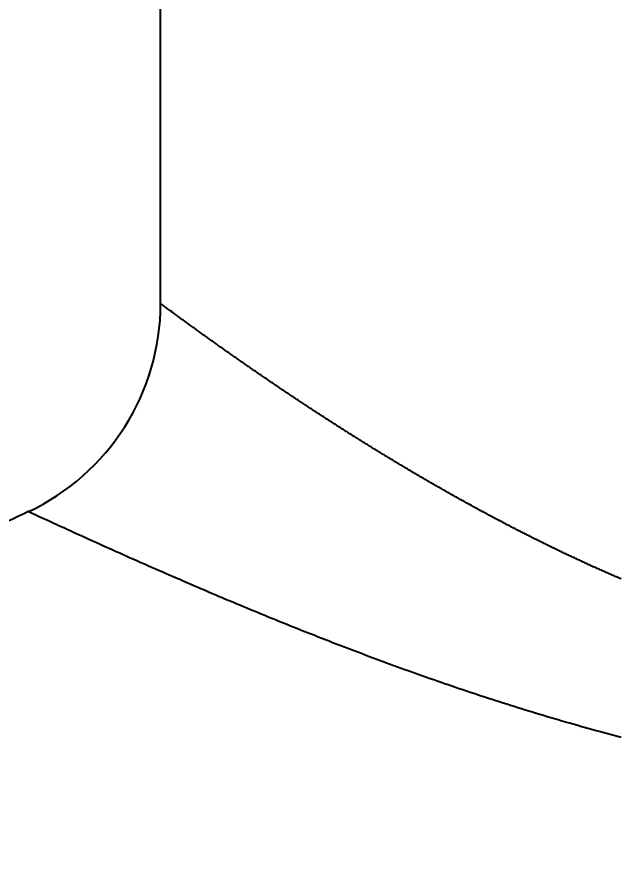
# Model space of a CAD drawing. Header units: millimetres. Extents: x 0 to 3800, y -67 to 2530.
# Drawn here: x 2298.71 to 2312.19, y 1574.88 to 1593.55 of the extents above; entities that cross this region are included whole.
import ezdxf

# ---------------------------------------------------------------- set-up
doc = ezdxf.new("R2010")
doc.units = ezdxf.units.MM
doc.layers.add('내부선 및 부속', color=4, linetype='Continuous')
doc.layers.add('치수선', color=7, linetype='Continuous')
doc.styles.add('____', font='')
doc.styles.get('____').set_extended_font_data('굴림')
doc.dimstyles.new('MSADIM', dxfattribs={"dimtxt": 33, "dimasz": 17, "dimexe": 10, "dimexo": 7.5, "dimgap": 10, "dimtad": 0, "dimtih": 1, "dimtoh": 1, "dimdec": 0, "dimzin": 1, "dimdsep": 46, "dimtxsty": '____', "dimcen": 11.25, "dimadec": 0, "dimazin": 0, "dimtfac": 1, "dimtdec": 0, "dimtix": 1, "dimtmove": 0, "dimatfit": 3, "dimfxl": 1, "dimtolj": 1, "dimtzin": 1, "dimarcsym": 0})

# ---------------------------------------------------------------- blocks, each defined once
blk = doc.blocks.new('*D52')
at = {"layer": '치수선', "color": 0, "linetype": 'Continuous', "lineweight": -2, "transparency": 16777216}
for p, q in [((2932.455, 1675.439), (2932.455, 1337.939)), ((2232.455, 1355.314), (2232.455, 1337.939)), ((2249.455, 1347.939), (2545.324, 1347.939)), ((2915.455, 1347.939), (2619.585, 1347.939))]:
    blk.add_line(p, q, dxfattribs=at)
at = {"layer": '치수선', "color": 0, "linetype": 'Continuous', "transparency": 16777216}
for points in [[(2249.455, 1350.773), (2249.455, 1345.106), (2232.455, 1347.939)], [(2915.455, 1350.773), (2915.455, 1345.106), (2932.455, 1347.939)]]:
    blk.add_solid(points, dxfattribs=at)
at = {"layer": '치수선', "color": 0, "linetype": 'Continuous', "transparency": 16777216, "insert": (2582.455, 1347.939), "char_height": 25, "attachment_point": 5, "style": '____'}
blk.add_mtext('\\A1;700', dxfattribs=at)

msp = doc.modelspace()

# ---------------------------------------------------------------- linework, layer by layer
at = {"layer": '내부선 및 부속', "linetype": 'Continuous'}
for p, q in [((2301.924, 1587.128), (2301.924, 1598.099)), ((2298.979, 1582.485), (2298.967, 1582.491))]:
    msp.add_line(p, q, dxfattribs=at)
at = {"layer": '내부선 및 부속', "linetype": 'Continuous', "flags": 128}
for points in [[(2312.209, 1580.988), (2312.186, 1580.998), (2312.164, 1581.007), (2312.142, 1581.017), (2312.119, 1581.027), (2312.097, 1581.036), (2312.075, 1581.046), (2312.052, 1581.056), (2312.03, 1581.065), (2312.008, 1581.075), (2311.986, 1581.085), (2311.963, 1581.095), (2311.941, 1581.104), (2311.919, 1581.114), (2311.897, 1581.124), (2311.874, 1581.134), (2311.852, 1581.143), (2311.83, 1581.153), (2311.808, 1581.163), (2311.785, 1581.173), (2311.763, 1581.183), (2311.741, 1581.193), (2311.719, 1581.203), (2311.697, 1581.213), (2311.674, 1581.223), (2311.652, 1581.233), (2311.63, 1581.242), (2311.608, 1581.252), (2311.586, 1581.262), (2311.564, 1581.273), (2311.541, 1581.283), (2311.519, 1581.293), (2311.497, 1581.303), (2311.475, 1581.313), (2311.453, 1581.323), (2311.431, 1581.333), (2311.409, 1581.343), (2311.387, 1581.353), (2311.364, 1581.363), (2311.342, 1581.374), (2311.32, 1581.384), (2311.298, 1581.394), (2311.276, 1581.404), (2311.254, 1581.414), (2311.232, 1581.425), (2311.21, 1581.435), (2311.188, 1581.445), (2311.166, 1581.456), (2311.144, 1581.466), (2311.122, 1581.476), (2311.1, 1581.487), (2311.078, 1581.497), (2311.056, 1581.507), (2311.034, 1581.518), (2311.012, 1581.528), (2310.99, 1581.539), (2310.968, 1581.549), (2310.946, 1581.559), (2310.924, 1581.57), (2310.902, 1581.58), (2310.88, 1581.591), (2310.858, 1581.601), (2310.836, 1581.612), (2310.815, 1581.622), (2310.793, 1581.633), (2310.771, 1581.643), (2310.749, 1581.654), (2310.727, 1581.665), (2310.727, 1581.665), (2310.705, 1581.675), (2310.683, 1581.686), (2310.661, 1581.697), (2310.639, 1581.707), (2310.618, 1581.718), (2310.596, 1581.728), (2310.574, 1581.739), (2310.552, 1581.75), (2310.53, 1581.761), (2310.508, 1581.771), (2310.487, 1581.782), (2310.465, 1581.793), (2310.443, 1581.804), (2310.421, 1581.814), (2310.399, 1581.825), (2310.378, 1581.836), (2310.356, 1581.847), (2310.334, 1581.858), (2310.312, 1581.869), (2310.291, 1581.879), (2310.269, 1581.89), (2310.247, 1581.901), (2310.225, 1581.912), (2310.204, 1581.923), (2310.182, 1581.934), (2310.16, 1581.945), (2310.139, 1581.956), (2310.117, 1581.967), (2310.095, 1581.978), (2310.074, 1581.989), (2310.052, 1582), (2310.03, 1582.011), (2310.009, 1582.022), (2309.987, 1582.033), (2309.965, 1582.044), (2309.944, 1582.055), (2309.922, 1582.066), (2309.9, 1582.077), (2309.879, 1582.088), (2309.857, 1582.099), (2309.836, 1582.111), (2309.814, 1582.122), (2309.792, 1582.133), (2309.771, 1582.144), (2309.749, 1582.155), (2309.728, 1582.167), (2309.706, 1582.178), (2309.684, 1582.189), (2309.663, 1582.2), (2309.641, 1582.211), (2309.62, 1582.223), (2309.598, 1582.234), (2309.577, 1582.245), (2309.555, 1582.257), (2309.534, 1582.268), (2309.512, 1582.279), (2309.491, 1582.291), (2309.469, 1582.302), (2309.448, 1582.313), (2309.426, 1582.325), (2309.405, 1582.336), (2309.383, 1582.348), (2309.362, 1582.359), (2309.34, 1582.37), (2309.319, 1582.382), (2309.297, 1582.393), (2309.276, 1582.405), (2309.255, 1582.416), (2309.233, 1582.428), (2309.212, 1582.439), (2309.19, 1582.451), (2309.169, 1582.462), (2309.148, 1582.474), (2309.126, 1582.485), (2309.105, 1582.497), (2309.083, 1582.508), (2309.062, 1582.52), (2309.041, 1582.532), (2309.019, 1582.543), (2308.998, 1582.555), (2308.977, 1582.567), (2308.955, 1582.578), (2308.934, 1582.59), (2308.913, 1582.601), (2308.891, 1582.613), (2308.87, 1582.625), (2308.849, 1582.637), (2308.827, 1582.648), (2308.806, 1582.66), (2308.785, 1582.672), (2308.763, 1582.683), (2308.742, 1582.695), (2308.721, 1582.707), (2308.7, 1582.719), (2308.678, 1582.731), (2308.657, 1582.742), (2308.636, 1582.754), (2308.615, 1582.766), (2308.593, 1582.778), (2308.572, 1582.79), (2308.572, 1582.79), (2308.551, 1582.802), (2308.53, 1582.813), (2308.508, 1582.825), (2308.487, 1582.837), (2308.466, 1582.849), (2308.445, 1582.861), (2308.424, 1582.873), (2308.402, 1582.885), (2308.381, 1582.897), (2308.36, 1582.909), (2308.339, 1582.921), (2308.318, 1582.933), (2308.297, 1582.945), (2308.276, 1582.957), (2308.254, 1582.969), (2308.233, 1582.981), (2308.212, 1582.993), (2308.191, 1583.005), (2308.17, 1583.017), (2308.149, 1583.029), (2308.128, 1583.041), (2308.107, 1583.053), (2308.086, 1583.065), (2308.064, 1583.077), (2308.043, 1583.089), (2308.022, 1583.102), (2308.001, 1583.114), (2307.98, 1583.126), (2307.959, 1583.138), (2307.938, 1583.15), (2307.917, 1583.162), (2307.896, 1583.175), (2307.875, 1583.187), (2307.854, 1583.199), (2307.833, 1583.211), (2307.812, 1583.223), (2307.791, 1583.236), (2307.77, 1583.248), (2307.749, 1583.26), (2307.728, 1583.272), (2307.707, 1583.285), (2307.686, 1583.297), (2307.665, 1583.309), (2307.644, 1583.322), (2307.623, 1583.334), (2307.602, 1583.346), (2307.581, 1583.359), (2307.56, 1583.371), (2307.539, 1583.383), (2307.518, 1583.396), (2307.497, 1583.408), (2307.477, 1583.42), (2307.456, 1583.433), (2307.435, 1583.445), (2307.414, 1583.458), (2307.393, 1583.47), (2307.372, 1583.483), (2307.351, 1583.495), (2307.33, 1583.507), (2307.309, 1583.52), (2307.289, 1583.532), (2307.268, 1583.545), (2307.247, 1583.557), (2307.226, 1583.57), (2307.205, 1583.582), (2307.184, 1583.595), (2307.163, 1583.607), (2307.143, 1583.62), (2307.122, 1583.633), (2307.101, 1583.645), (2307.08, 1583.658), (2307.059, 1583.67), (2307.039, 1583.683), (2307.018, 1583.696), (2306.997, 1583.708), (2306.976, 1583.721), (2306.956, 1583.733), (2306.935, 1583.746), (2306.914, 1583.759), (2306.893, 1583.771), (2306.872, 1583.784), (2306.852, 1583.797), (2306.831, 1583.809), (2306.81, 1583.822), (2306.79, 1583.835), (2306.769, 1583.847), (2306.748, 1583.86), (2306.727, 1583.873), (2306.707, 1583.886), (2306.686, 1583.898), (2306.665, 1583.911), (2306.645, 1583.924), (2306.624, 1583.937), (2306.603, 1583.95), (2306.583, 1583.962), (2306.562, 1583.975), (2306.541, 1583.988), (2306.521, 1584.001), (2306.5, 1584.014), (2306.479, 1584.026), (2306.479, 1584.026), (2306.459, 1584.039), (2306.438, 1584.052), (2306.417, 1584.065), (2306.397, 1584.078), (2306.376, 1584.091), (2306.356, 1584.104), (2306.335, 1584.117), (2306.314, 1584.129), (2306.294, 1584.142), (2306.273, 1584.155), (2306.253, 1584.168), (2306.232, 1584.181), (2306.211, 1584.194), (2306.191, 1584.207), (2306.17, 1584.22), (2306.15, 1584.233), (2306.129, 1584.246), (2306.109, 1584.259), (2306.088, 1584.272), (2306.068, 1584.285), (2306.047, 1584.298), (2306.027, 1584.311), (2306.006, 1584.324), (2305.985, 1584.337), (2305.965, 1584.35), (2305.944, 1584.363), (2305.924, 1584.376), (2305.903, 1584.389), (2305.883, 1584.403), (2305.863, 1584.416), (2305.842, 1584.429), (2305.822, 1584.442), (2305.801, 1584.455), (2305.781, 1584.468), (2305.76, 1584.481), (2305.74, 1584.494), (2305.719, 1584.508), (2305.699, 1584.521), (2305.678, 1584.534), (2305.658, 1584.547), (2305.638, 1584.56), (2305.617, 1584.573), (2305.597, 1584.587), (2305.576, 1584.6), (2305.556, 1584.613), (2305.536, 1584.626), (2305.515, 1584.64), (2305.495, 1584.653), (2305.474, 1584.666), (2305.454, 1584.679), (2305.434, 1584.693), (2305.413, 1584.706), (2305.393, 1584.719), (2305.373, 1584.732), (2305.352, 1584.746), (2305.332, 1584.759), (2305.312, 1584.772), (2305.291, 1584.786), (2305.271, 1584.799), (2305.251, 1584.812), (2305.23, 1584.826), (2305.21, 1584.839), (2305.19, 1584.852), (2305.169, 1584.866), (2305.149, 1584.879), (2305.129, 1584.893), (2305.108, 1584.906), (2305.088, 1584.919), (2305.068, 1584.933), (2305.048, 1584.946), (2305.027, 1584.96), (2305.007, 1584.973), (2304.987, 1584.986), (2304.967, 1585), (2304.946, 1585.013), (2304.926, 1585.027), (2304.906, 1585.04), (2304.886, 1585.054), (2304.865, 1585.067), (2304.845, 1585.081), (2304.825, 1585.094), (2304.805, 1585.108), (2304.784, 1585.121), (2304.764, 1585.135), (2304.744, 1585.148), (2304.724, 1585.162), (2304.704, 1585.175), (2304.683, 1585.189), (2304.663, 1585.202), (2304.643, 1585.216), (2304.623, 1585.23), (2304.603, 1585.243), (2304.583, 1585.257), (2304.562, 1585.27), (2304.542, 1585.284), (2304.522, 1585.298), (2304.502, 1585.311), (2304.482, 1585.325), (2304.462, 1585.338), (2304.442, 1585.352), (2304.442, 1585.352), (2304.422, 1585.366), (2304.401, 1585.379), (2304.381, 1585.393), (2304.361, 1585.407), (2304.341, 1585.42), (2304.321, 1585.434), (2304.301, 1585.448), (2304.281, 1585.462), (2304.261, 1585.475), (2304.241, 1585.489), (2304.221, 1585.503), (2304.201, 1585.516), (2304.181, 1585.53), (2304.16, 1585.544), (2304.14, 1585.558), (2304.12, 1585.571), (2304.1, 1585.585), (2304.08, 1585.599), (2304.06, 1585.613), (2304.04, 1585.626), (2304.02, 1585.64), (2304, 1585.654), (2303.98, 1585.668), (2303.96, 1585.682), (2303.94, 1585.695), (2303.92, 1585.709), (2303.9, 1585.723), (2303.88, 1585.737), (2303.86, 1585.751), (2303.84, 1585.765), (2303.82, 1585.778), (2303.8, 1585.792), (2303.78, 1585.806), (2303.76, 1585.82), (2303.74, 1585.834), (2303.72, 1585.848), (2303.701, 1585.862), (2303.681, 1585.876), (2303.661, 1585.89), (2303.641, 1585.904), (2303.621, 1585.917), (2303.601, 1585.931), (2303.581, 1585.945), (2303.561, 1585.959), (2303.541, 1585.973), (2303.521, 1585.987), (2303.501, 1586.001), (2303.481, 1586.015), (2303.462, 1586.029), (2303.442, 1586.043), (2303.422, 1586.057), (2303.402, 1586.071), (2303.382, 1586.085), (2303.362, 1586.099), (2303.342, 1586.113), (2303.322, 1586.127), (2303.303, 1586.141), (2303.283, 1586.155), (2303.263, 1586.169), (2303.243, 1586.183), (2303.223, 1586.197), (2303.203, 1586.211), (2303.184, 1586.225), (2303.164, 1586.24), (2303.144, 1586.254), (2303.124, 1586.268), (2303.104, 1586.282), (2303.085, 1586.296), (2303.065, 1586.31), (2303.045, 1586.324), (2303.025, 1586.338), (2303.005, 1586.352), (2302.986, 1586.367), (2302.966, 1586.381), (2302.946, 1586.395), (2302.926, 1586.409), (2302.906, 1586.423), (2302.887, 1586.437), (2302.867, 1586.451), (2302.847, 1586.466), (2302.827, 1586.48), (2302.808, 1586.494), (2302.788, 1586.508), (2302.768, 1586.522), (2302.749, 1586.537), (2302.729, 1586.551), (2302.709, 1586.565), (2302.689, 1586.579), (2302.67, 1586.594), (2302.65, 1586.608), (2302.63, 1586.622), (2302.611, 1586.636), (2302.591, 1586.651), (2302.571, 1586.665), (2302.552, 1586.679), (2302.532, 1586.693), (2302.512, 1586.708), (2302.493, 1586.722), (2302.473, 1586.736), (2302.453, 1586.751), (2302.453, 1586.751), (2302.434, 1586.765), (2302.414, 1586.779), (2302.394, 1586.793), (2302.375, 1586.808), (2302.355, 1586.822), (2302.335, 1586.836), (2302.316, 1586.851), (2302.296, 1586.865), (2302.276, 1586.879), (2302.257, 1586.894), (2302.237, 1586.908), (2302.218, 1586.923), (2302.198, 1586.937), (2302.178, 1586.951), (2302.159, 1586.966), (2302.139, 1586.98), (2302.12, 1586.995), (2302.1, 1587.009), (2302.081, 1587.023), (2302.061, 1587.038), (2302.041, 1587.052), (2302.022, 1587.067), (2302.002, 1587.081), (2301.983, 1587.096), (2301.963, 1587.11), (2301.944, 1587.124), (2301.924, 1587.139), (2301.924, 1587.139)], [(2312.213, 1577.449), (2312.13, 1577.471), (2312.047, 1577.493), (2311.964, 1577.515), (2311.881, 1577.537), (2311.798, 1577.559), (2311.715, 1577.581), (2311.632, 1577.604), (2311.549, 1577.626), (2311.466, 1577.649), (2311.383, 1577.672), (2311.3, 1577.695), (2311.218, 1577.719), (2311.135, 1577.742), (2311.052, 1577.766), (2310.97, 1577.789), (2310.887, 1577.813), (2310.805, 1577.837), (2310.722, 1577.861), (2310.64, 1577.886), (2310.557, 1577.91), (2310.475, 1577.935), (2310.393, 1577.959), (2310.31, 1577.984), (2310.228, 1578.009), (2310.146, 1578.034), (2310.064, 1578.059), (2309.982, 1578.085), (2309.9, 1578.11), (2309.817, 1578.136), (2309.736, 1578.162), (2309.654, 1578.188), (2309.572, 1578.214), (2309.49, 1578.24), (2309.408, 1578.266), (2309.326, 1578.292), (2309.244, 1578.319), (2309.163, 1578.346), (2309.081, 1578.372), (2308.999, 1578.399), (2308.918, 1578.426), (2308.836, 1578.453), (2308.755, 1578.481), (2308.673, 1578.508), (2308.592, 1578.536), (2308.511, 1578.563), (2308.429, 1578.591), (2308.348, 1578.619), (2308.267, 1578.647), (2308.186, 1578.675), (2308.104, 1578.703), (2308.023, 1578.731), (2307.942, 1578.76), (2307.861, 1578.788), (2307.78, 1578.817), (2307.699, 1578.845), (2307.618, 1578.874), (2307.537, 1578.903), (2307.456, 1578.932), (2307.375, 1578.961), (2307.295, 1578.99), (2307.214, 1579.02), (2307.133, 1579.049), (2307.052, 1579.079), (2306.972, 1579.108), (2306.891, 1579.138), (2306.81, 1579.168), (2306.73, 1579.198), (2306.649, 1579.228), (2306.569, 1579.258), (2306.489, 1579.288), (2306.408, 1579.319), (2306.328, 1579.349), (2306.247, 1579.379), (2306.167, 1579.41), (2306.087, 1579.441), (2306.007, 1579.471), (2305.926, 1579.502), (2305.846, 1579.533), (2305.846, 1579.533), (2305.766, 1579.564), (2305.686, 1579.595), (2305.606, 1579.627), (2305.526, 1579.658), (2305.446, 1579.689), (2305.366, 1579.721), (2305.286, 1579.752), (2305.206, 1579.784), (2305.126, 1579.816), (2305.046, 1579.847), (2304.967, 1579.879), (2304.887, 1579.911), (2304.807, 1579.943), (2304.727, 1579.975), (2304.648, 1580.007), (2304.568, 1580.04), (2304.488, 1580.072), (2304.409, 1580.104), (2304.329, 1580.137), (2304.25, 1580.17), (2304.17, 1580.202), (2304.091, 1580.235), (2304.011, 1580.268), (2303.932, 1580.301), (2303.853, 1580.333), (2303.773, 1580.366), (2303.694, 1580.399), (2303.615, 1580.433), (2303.535, 1580.466), (2303.456, 1580.499), (2303.377, 1580.532), (2303.298, 1580.566), (2303.219, 1580.599), (2303.139, 1580.633), (2303.06, 1580.666), (2302.981, 1580.7), (2302.902, 1580.734), (2302.823, 1580.768), (2302.744, 1580.801), (2302.665, 1580.835), (2302.586, 1580.869), (2302.507, 1580.903), (2302.428, 1580.937), (2302.35, 1580.972), (2302.271, 1581.006), (2302.192, 1581.04), (2302.113, 1581.074), (2302.034, 1581.109), (2301.956, 1581.143), (2301.877, 1581.178), (2301.798, 1581.212), (2301.72, 1581.247), (2301.641, 1581.281), (2301.562, 1581.316), (2301.484, 1581.351), (2301.405, 1581.386), (2301.327, 1581.42), (2301.248, 1581.455), (2301.169, 1581.49), (2301.091, 1581.525), (2301.013, 1581.56), (2300.934, 1581.595), (2300.856, 1581.63), (2300.777, 1581.665), (2300.699, 1581.701), (2300.621, 1581.736), (2300.542, 1581.771), (2300.464, 1581.807), (2300.386, 1581.842), (2300.307, 1581.877), (2300.229, 1581.913), (2300.151, 1581.948), (2300.073, 1581.984), (2299.994, 1582.019), (2299.916, 1582.055), (2299.838, 1582.091), (2299.76, 1582.126), (2299.682, 1582.162), (2299.604, 1582.198), (2299.525, 1582.234), (2299.447, 1582.27), (2299.369, 1582.305), (2299.291, 1582.341), (2299.213, 1582.377), (2299.135, 1582.413), (2299.057, 1582.449), (2298.979, 1582.485), (2298.979, 1582.485)]]:
    msp.add_lwpolyline(points, dxfattribs=at)
at = {"layer": '내부선 및 부속', "linetype": 'Continuous'}
for centre, radius, start, end in [((2296.791, 1587.139), 5.133, 295.0895, 0), ((2324.252, 1528.489), 59.628, 115.0714, 115.63864)]:
    msp.add_arc(centre, radius, start, end, dxfattribs=at)

# ---------------------------------------------------------------- dimensions: what is measured, and where the dimension line sits
at = {"layer": '치수선', "linetype": 'Continuous'}
dim = msp.add_linear_dim(base=(2232.455, 1347.939), p1=(2932.455, 1682.939), p2=(2232.455, 1362.814), dimstyle='MSADIM', override={"dimtxt": 25}, dxfattribs=at)
dim.commit()
dim.dimension.update_dxf_attribs({"geometry": '*D52', "text_midpoint": (2582.455, 1347.939)})

doc.saveas('drawing.dxf')
